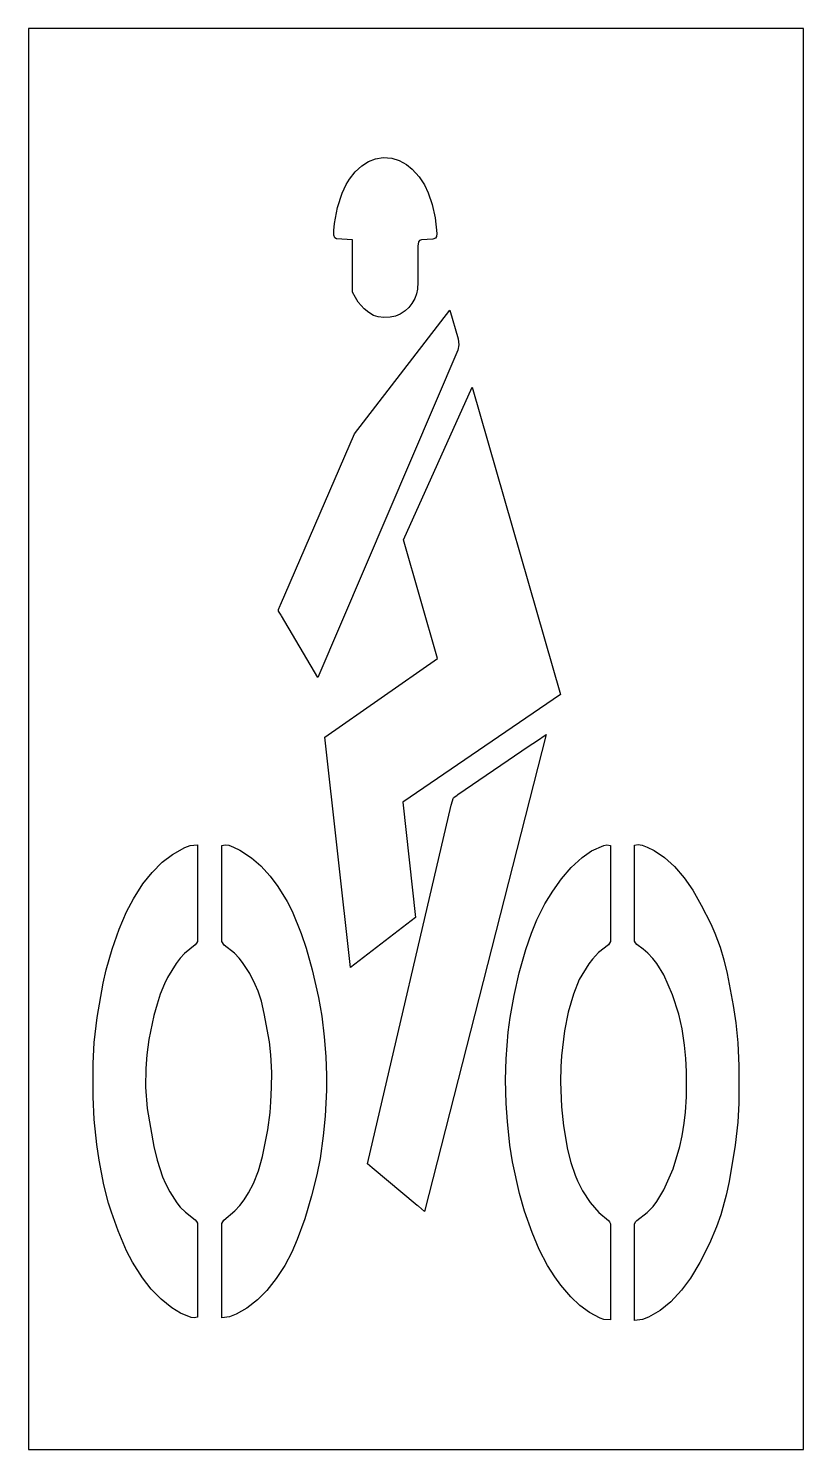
# Model space of a CAD drawing. Header units: inches. Extents: x 0 to 48, y 0 to 88.
import ezdxf

# ---------------------------------------------------------------- set-up
doc = ezdxf.new("R2010")
doc.units = ezdxf.units.IN
doc.header["$MEASUREMENT"] = 0
doc.layers.add('CUT', color=1, linetype='Continuous')

msp = doc.modelspace()

# ---------------------------------------------------------------- linework, layer by layer
at = {"layer": 'CUT'}
for points in [[(0, 0), (48, 0), (48, 88), (0, 88)], [(19.879, 78.66), (20.241, 79.121), (20.648, 79.493), (21.053, 79.753), (21.497, 79.933), (21.963, 80), (22.507, 79.962), (22.967, 79.822), (23.421, 79.578), (23.763, 79.292), (24.201, 78.804), (24.518, 78.311), (24.753, 77.811), (25.003, 77.093), (25.183, 76.274), (25.286, 75.307), (25.27, 75.125), (25.209, 75.014), (25.034, 74.947), (24.338, 74.917), (24.217, 74.865), (24.159, 74.784), (24.123, 74.51), (24.12, 72.296), (24.091, 71.855), (24.028, 71.557), (23.918, 71.27), (23.75, 70.97), (23.561, 70.725), (23.335, 70.516), (23.018, 70.312), (22.738, 70.189), (22.408, 70.113), (21.999, 70.099), (21.664, 70.137), (21.377, 70.231), (21.08, 70.4), (20.79, 70.641), (20.422, 71.051), (20.245, 71.344), (20.076, 71.664), (20.076, 74.905), (19.07, 74.967), (18.967, 75.037), (18.913, 75.191), (18.908, 75.487), (18.95, 75.919), (19.135, 76.921), (19.428, 77.806), (19.685, 78.334)], [(17.93, 47.806), (15.663, 51.621), (15.643, 51.664), (15.492, 51.921), (15.481, 51.967), (15.487, 52.011), (15.594, 52.262), (15.608, 52.314), (20.201, 62.896), (26.092, 70.552), (26.614, 68.778), (26.661, 68.412), (26.594, 68.083)], [(23.222, 56.339), (27.473, 65.792), (32.955, 46.755), (23.192, 40.083), (23.978, 32.945), (19.935, 29.856), (18.356, 44.122), (25.341, 48.989)], [(24.08, 15.115), (21.288, 17.443), (20.996, 17.691), (26.186, 39.909), (26.207, 39.966), (26.293, 40.321), (26.312, 40.354), (26.338, 40.382), (26.556, 40.532), (26.597, 40.565), (31.015, 43.584), (31.467, 43.874), (32.061, 44.281), (24.522, 14.748), (24.158, 15.069)], [(7.25, 22.451), (7.351, 21.128), (7.766, 18.762), (7.965, 17.93), (8.307, 16.886), (8.481, 16.473), (8.755, 15.953), (9.185, 15.286), (9.402, 15.019), (9.72, 14.703), (10.328, 14.222), (10.4, 14.125), (10.465, 14.01), (10.465, 8.205), (10.257, 8.163), (10.076, 8.184), (9.416, 8.454), (8.884, 8.773), (8.212, 9.313), (7.607, 9.929), (7.054, 10.636), (6.445, 11.6), (6.08, 12.306), (5.562, 13.542), (5.139, 14.707), (4.966, 15.265), (4.678, 16.393), (4.385, 17.925), (4.235, 18.891), (4.071, 20.436), (4, 21.837), (4.007, 23.909), (4.077, 25.206), (4.248, 26.75), (4.623, 28.875), (4.81, 29.707), (5.181, 30.991), (5.627, 32.218), (6.082, 33.3), (6.497, 34.097), (7.094, 35.027), (7.653, 35.73), (8.287, 36.366), (8.914, 36.853), (9.693, 37.288), (10.008, 37.413), (10.465, 37.452), (10.465, 31.467), (10.402, 31.351), (10.331, 31.253), (9.67, 30.727), (9.39, 30.422), (9.139, 30.093), (8.616, 29.241), (8.422, 28.841), (8.168, 28.203), (7.963, 27.579), (7.773, 26.883), (7.457, 25.389), (7.326, 24.437), (7.261, 23.589)], [(15.063, 23.345), (15.018, 24.434), (14.932, 25.24), (14.608, 26.993), (14.426, 27.758), (14.221, 28.378), (14.048, 28.791), (13.706, 29.471), (13.253, 30.164), (13.041, 30.435), (12.754, 30.733), (12.121, 31.243), (11.986, 31.459), (11.986, 37.404), (12.188, 37.447), (12.402, 37.416), (12.689, 37.308), (13.092, 37.111), (13.813, 36.638), (14.387, 36.141), (14.97, 35.505), (15.448, 34.87), (16.03, 33.931), (16.328, 33.348), (16.887, 31.958), (17.196, 31.042), (17.566, 29.711), (17.967, 27.983), (18.172, 26.831), (18.323, 25.559), (18.409, 24.349), (18.451, 23.156), (18.448, 22.258), (18.376, 20.65), (18.259, 19.418), (18.061, 18.018), (17.86, 17.005), (17.531, 15.712), (17.118, 14.297), (16.643, 13.01), (16.306, 12.22), (15.868, 11.397), (15.342, 10.586), (14.758, 9.859), (14.178, 9.268), (13.525, 8.759), (12.868, 8.38), (12.454, 8.214), (11.986, 8.165), (11.986, 13.996), (12.109, 14.215), (12.786, 14.774), (13.09, 15.104), (13.358, 15.463), (13.636, 15.9), (13.943, 16.481), (14.248, 17.25), (14.504, 18.141), (14.835, 19.791), (14.964, 20.862), (15.016, 21.532), (15.06, 22.413)], [(31.15, 31.979), (31.485, 32.807), (31.983, 33.788), (32.465, 34.587), (33.008, 35.345), (33.616, 36.052), (34.282, 36.654), (34.876, 37.068), (35.625, 37.41), (35.809, 37.448), (36.049, 37.41), (36.049, 31.47), (35.986, 31.355), (35.916, 31.257), (35.306, 30.779), (34.934, 30.372), (34.701, 30.072), (34.107, 29.099), (33.753, 28.204), (33.43, 27.076), (33.201, 25.936), (33.014, 24.379), (32.967, 23.703), (32.946, 22.771), (33.006, 21.231), (33.128, 20.05), (33.389, 18.576), (33.595, 17.777), (33.85, 16.988), (33.994, 16.637), (34.304, 16.02), (34.776, 15.297), (35.323, 14.677), (35.925, 14.194), (35.992, 14.098), (36.049, 13.984), (36.049, 8.024), (35.632, 8.05), (35.407, 8.13), (34.738, 8.486), (34.154, 8.914), (33.578, 9.461), (32.974, 10.172), (32.591, 10.705), (32.144, 11.403), (31.625, 12.379), (31.194, 13.433), (30.728, 14.766), (30.416, 15.859), (29.982, 17.819), (29.815, 18.854), (29.661, 20.31), (29.589, 21.422), (29.549, 22.893), (29.591, 24.19), (29.717, 25.855), (29.834, 26.761), (30.072, 28.117), (30.393, 29.515), (30.794, 30.974)], [(40.71, 24.217), (40.631, 25.032), (40.48, 26.049), (40.271, 26.954), (39.888, 28.162), (39.346, 29.39), (38.919, 30.094), (38.668, 30.418), (38.353, 30.736), (38.069, 30.987), (37.666, 31.277), (37.596, 31.37), (37.535, 31.483), (37.535, 37.432), (37.755, 37.474), (38.001, 37.423), (38.32, 37.303), (38.753, 37.091), (39.382, 36.667), (39.997, 36.113), (40.606, 35.406), (41.14, 34.641), (41.661, 33.71), (42.258, 32.549), (42.508, 31.986), (42.838, 31.117), (43.067, 30.325), (43.268, 29.488), (43.632, 27.497), (43.798, 26.425), (43.926, 25.178), (44, 23.756), (43.994, 21.441), (43.924, 20.282), (43.765, 18.858), (43.392, 16.6), (43.215, 15.757), (42.88, 14.54), (42.61, 13.798), (42.165, 12.762), (41.574, 11.591), (40.993, 10.619), (40.445, 9.865), (39.789, 9.155), (39.119, 8.612), (38.402, 8.2), (38.016, 8.054), (37.535, 8), (37.535, 13.95), (37.601, 14.096), (37.672, 14.194), (38.316, 14.688), (38.678, 15.058), (38.911, 15.355), (39.353, 16.091), (39.917, 17.384), (40.337, 18.766), (40.477, 19.436), (40.596, 20.202), (40.678, 20.898), (40.744, 21.85), (40.75, 23.404)]]:
    msp.add_lwpolyline(points, close=True, dxfattribs=at)

doc.saveas('drawing.dxf')
